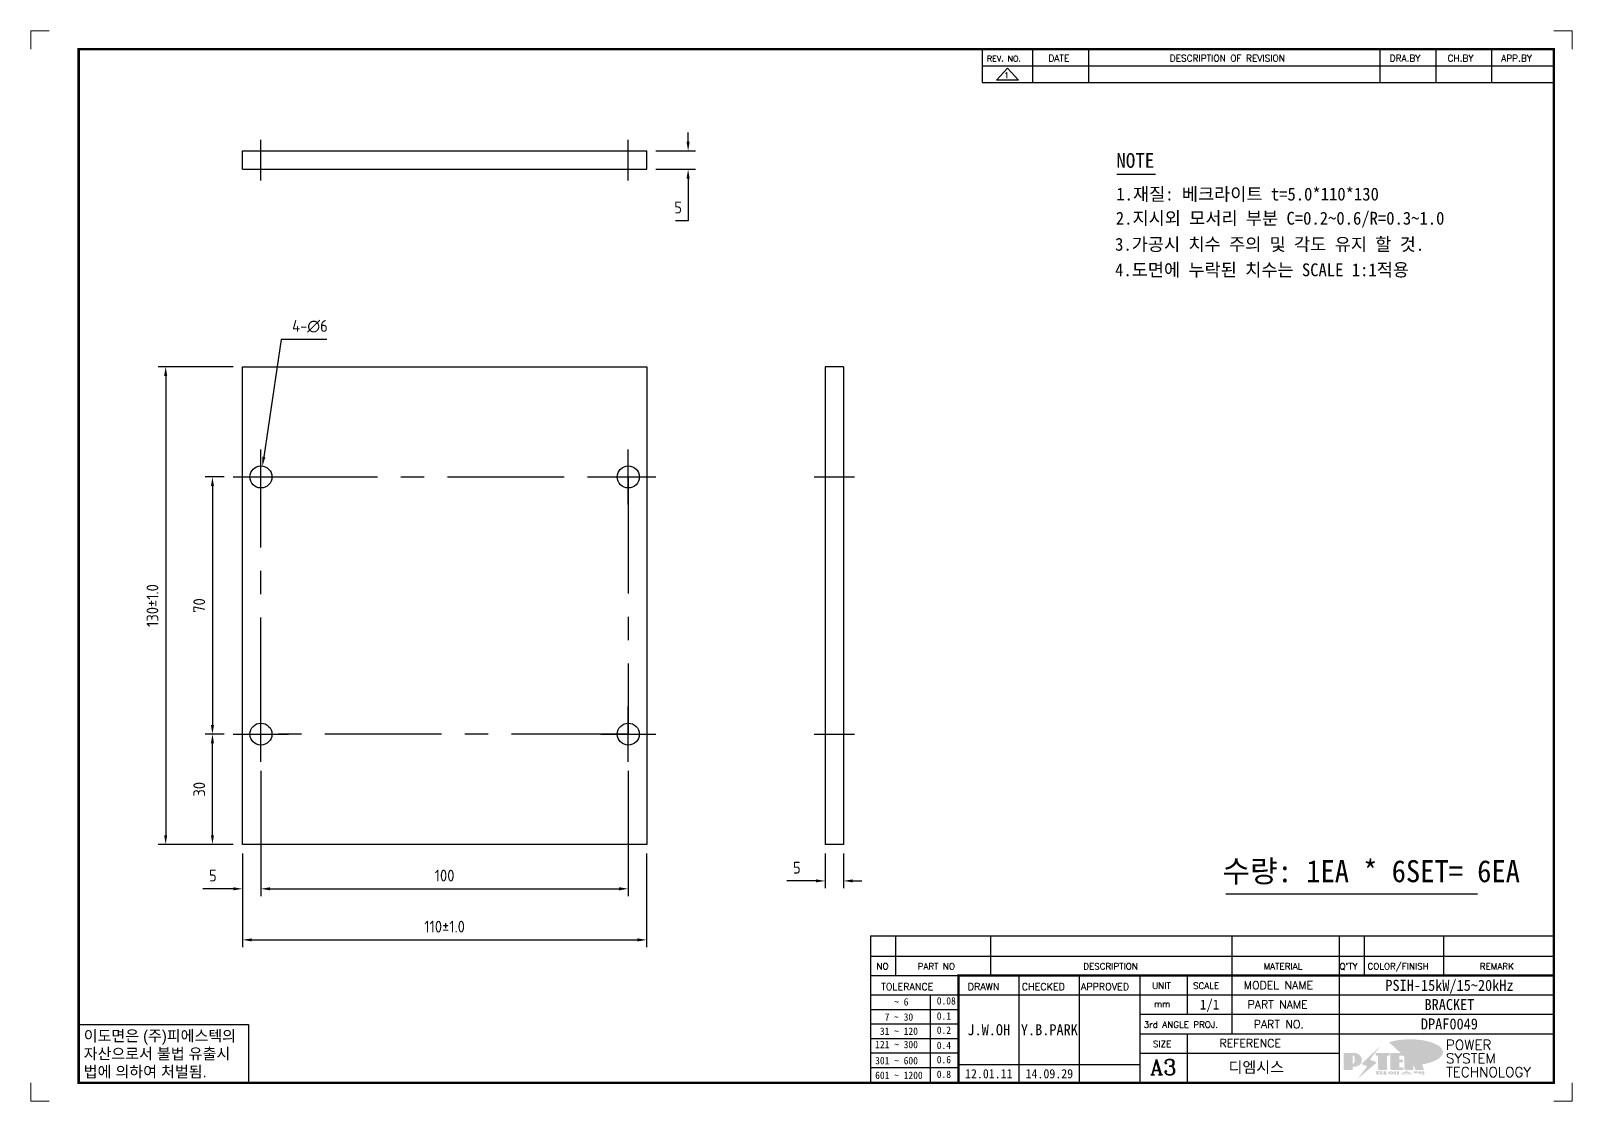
# Model space of a CAD drawing. Header units: millimetres. Extents: x 24815 to 37444, y -10619 to 6020.
# Drawn here: x 32993.7 to 33413.2, y -1528.1 to -1236.8 of the extents above; entities that cross this region are included whole.
import ezdxf
from ezdxf.enums import TextEntityAlignment as Align

# ---------------------------------------------------------------- set-up
doc = ezdxf.new("R2010")
doc.units = ezdxf.units.MM
doc.linetypes.add('CENTER', pattern=[50.8, 31.75, -6.35, 6.35, -6.35])
for name, color, linetype in [('CEN', 1, 'CENTER'), ('FORMAT-1', 7, 'Continuous'), ('line', 3, 'Continuous')]:
    doc.layers.add(name, color=color, linetype=linetype)
doc.styles.add('h1', font='')
doc.styles.add('HAN', font='')
doc.styles.add('RC', font='ROMANC.SHX')
doc.styles.add('ROMANT', font='romant')
doc.styles.add('RT', font='ROMANT.SHX', dxfattribs={"oblique": 15})
doc.styles.get("Standard").update_dxf_attribs({"font": 'ISOCP.SHX', "bigfont": 'WHGTXT.SHX'})
doc.styles.get('h1').set_extended_font_data('New Gulim')
doc.styles.get('HAN').set_extended_font_data('GulimChe')
doc.dimstyles.new('PS-1', dxfattribs={"dimtxt": 3.2, "dimasz": 2.5, "dimexe": 2, "dimexo": 2.5, "dimgap": 2, "dimtad": 1, "dimtoh": 1, "dimrnd": 0.05, "dimzin": 12, "dimdsep": 46, "dimtxsty": 'Standard', "dimcen": 0, "dimclrt": 2, "dimazin": 3, "dimtfac": 1, "dimtofl": 0, "dimtmove": 0, "dimatfit": 3, "dimfxl": 0.18, "dimtolj": 1, "dimtzin": 0, "dimarcsym": 0})

# ---------------------------------------------------------------- blocks, each defined once
blk = doc.blocks.new('no3')
at = {"color": 180}
for p, q in [((0, 5.5), (0, 0)), ((0, 5.5), (186, 5.5)), ((6.79, 5.5), (6.79, 0)), ((32.74, 0.11), (32.74, 5.5)), ((98.4, 5.5), (98.4, 0)), ((127.61, 5.5), (127.61, 0)), ((134.43, 5.5), (134.43, 0)), ((155.98, 5.5), (155.98, 0))]:
    blk.add_line(p, q, dxfattribs=at)
at = {"color": 2, "style": 'HAN'}
for tag, p in [('PART-NO', (19.76, 2.75)), ('MATERIAL', (111.38, 2.75)), ("Q'TY", (131.02, 2.75)), ('COLOR/FINISH', (145.2, 2.75)), ('REMARK', (170.76, 2.75))]:
    blk.add_attdef(tag, text='', height=2.9, dxfattribs=at).set_placement(p, align=Align.MIDDLE_CENTER)
blk.add_attdef('DESCRIPTION', text='', height=2.9, dxfattribs=at).set_placement((34.51, 2.75), align=Align.MIDDLE_LEFT)
at = {"color": 2, "style": 'RT', "oblique": 15}
blk.add_attdef('NO', text='', height=1.74, dxfattribs=at).set_placement((3.38, 2.51), align=Align.MIDDLE_CENTER)
blk = doc.blocks.new('re3')
at = {"color": 180}
for p, q in [((0, 0), (0, -4.55)), ((6.87, -0.64), (3.86, -3.91)), ((9.88, -3.91), (3.86, -3.91)), ((6.87, -0.64), (9.88, -3.91)), ((13.74, -4.55), (13.74, 0)), ((28.97, -4.55), (28.97, 0)), ((108.25, -4.55), (108.25, 0)), ((123.49, -4.55), (123.49, 0)), ((138.64, -4.55), (138.64, 0)), ((0, -4.55), (155.53, -4.55))]:
    blk.add_line(p, q, dxfattribs=at)
at = {"color": 2, "style": 'RC', "oblique": 15}
blk.add_attdef('REV.NO', text='', height=1.56, dxfattribs=at).set_placement((6.59, -2.56), align=Align.MIDDLE_CENTER)
blk.add_attdef('-1', text='', height=1.56, dxfattribs=at).set_placement((9.37, -1.66), align=Align.MIDDLE_LEFT)
at = {"color": 2, "style": 'HAN'}
for tag, p in [('REV.-DATE', (21.36, -2.28)), ('DRA.BY', (115.87, -2.28)), ('CH.BY', (131.07, -2.28)), ('APP.BY', (147.09, -2.28))]:
    blk.add_attdef(tag, text='', height=2.5, dxfattribs=at).set_placement(p, align=Align.MIDDLE_CENTER)
blk.add_attdef('DESCRIPTION-OF-REVISION', text='', height=2.5, dxfattribs=at).set_placement((31.61, -2.28), align=Align.MIDDLE_LEFT)
blk = doc.blocks.new('t3')
for p, q in [((0, 15.88), (46.25, 15.88)), ((0, 15.88), (0, 0)), ((46.25, 15.88), (46.25, 0)), ((0, 0), (46.25, 0))]:
    blk.add_line(p, q)
at = {"color": 1, "style": 'h1'}
for s, p in [('이도면은 (주)피에스텍의', (1.4, 11.29)), ('자산으로서 불법 유출시', (1.4, 6.41)), ('법에 의하여 처벌됨.', (1.4, 1.52))]:
    blk.add_text(s, height=3, dxfattribs=at).set_placement(p)
blk = doc.blocks.new('new LOGO')
at = {"layer": 'line'}
h = blk.add_hatch(color=1, dxfattribs=at)
h.paths.add_polyline_path([(41.5, 16.4), (54.3, 16.4, 1), (54.3, 82.9), (0, 82.9), (0, -0.1), (41.5, -0.1)])
h.paths.add_polyline_path([(41.5, 27.9), (41.5, 71.9), (43.6, 71.9, -0.414214), (54.6, 60.9), (54.6, 38.9, -0.414214), (43.6, 27.9)], flags=16)
h.paths.add_polyline_path([(214.7, 71.9), (227.5, 71.9), (227.5, 82.9), (159.7, 82.9), (159.7, 71.9), (172.5, 71.9), (172.5, -0.1), (214.7, -0.1)])
h.paths.add_polyline_path([(276, 37.4), (294.8, 37.4), (294.8, 49.1), (276, 49.1), (276, 71.9), (294.8, 71.9), (294.8, 82.9), (234.5, 82.9), (234.5, -0.1), (297, -0.1), (297, 10.9), (276, 10.9)])
h.paths.add_polyline_path([(347.2, 35.2), (359.7, -0.1), (400.5, -0.1), (379.6, 66.8), (399.7, 82.9), (380.6, 82.9), (347.2, 61.6), (347.2, 82.9), (305.5, 82.9), (305.5, -0.1), (347.2, -0.1)])
h = blk.add_hatch(color=250, dxfattribs=at)
h.paths.add_polyline_path([(44.5, 69.4), (46.6, 69.4, -0.129793), (52, 68, 0.221832), (43.6, 71.9), (41.5, 71.9), (41.5, 27.9), (43.6, 27.9, 0.02048), (44.5, 28)], flags=17)
h.paths.add_polyline_path([(44.5, 13.9), (57.3, 13.9, 0.72362), (77.1, 73.9, -0.679777), (54.3, 16.4), (41.5, 16.4), (41.5, -0.1), (3, -0.1), (3, -2.6), (44.5, -2.6)])
h.paths.add_polyline_path([(117.9, 14.2), (71.5, -44.4), (77.1, -39.6), (120.8, 15.6), (92, 28.9), (173.3, 106), (177.5, 111.4), (89.1, 27.6)])
h.paths.add_polyline_path([(162.7, 71.9), (162.7, 69.4), (172.5, 69.4), (172.5, 71.9)], flags=17)
h.paths.add_polyline_path([(217.7, 69.4), (230.5, 69.4), (230.5, 80.4), (227.5, 80.4), (227.5, 71.9), (214.7, 71.9), (214.7, -0.1), (175.5, -0.1), (175.5, -2.6), (217.7, -2.6)])
h.paths.add_polyline_path([(297.8, 46.6), (294.8, 46.6), (294.8, 37.4), (276, 37.4), (276, 10.9), (279, 10.9), (279, 34.9), (297.8, 34.9)])
h.paths.add_polyline_path([(300, 8.4), (297, 8.4), (297, -0.1), (237.5, -0.1), (237.5, -2.6), (300, -2.6)])
h.paths.add_polyline_path([(297.8, 80.4), (294.8, 80.4), (294.8, 71.9), (276, 71.9), (276, 49.1), (279, 49.1), (279, 69.4), (297.8, 69.4)])
h.paths.add_polyline_path([(350.2, 80.4), (347.2, 80.4), (347.2, 61.6), (350.2, 63.5)])
h.paths.add_polyline_path([(350.2, 26.7), (347.2, 35.2), (347.2, -0.1), (308.5, -0.1), (308.5, -2.6), (350.2, -2.6)])
h.paths.add_polyline_path([(402.7, 80.4), (396.5, 80.4), (379.6, 66.8), (400.5, -0.1), (361.8, -0.1), (362.7, -2.6), (403.5, -2.6), (382.6, 64.3)])
blk.add_hatch(color=5, dxfattribs=at).paths.add_polyline_path([(166.3, 35), (131, 49), (180.4, 112.7), (92, 28.9), (120.8, 15.6), (74.4, -43)])
h = blk.add_hatch(color=253, dxfattribs=at)
edge = h.paths.add_edge_path()
edge.add_ellipse((333.9, 86.4), major_axis=(-165.9, 0), ratio=0.39426, start_angle=111.51268, end_angle=334.46902)
edge.add_ellipse((314.1, 81.2), major_axis=(-153.7, 0), ratio=0.40699, start_angle=121.30662, end_angle=327.74369, ccw=False)
edge.add_line((394, 27.8), (394.7, 25.6))
h = blk.add_hatch(color=250, dxfattribs=at)
edge = h.paths.add_edge_path()
edge.add_ellipse((237.8, -17.6), major_axis=(-14.3, 0), ratio=0.526336, start_angle=192.2456, end_angle=269.07481)
edge.add_line((238.1, -10.1), (237.6, -10.1))
edge.add_ellipse((237.8, -17.6), major_axis=(-14.3, 0), ratio=0.526336, start_angle=270.92519, end_angle=449.07481)
edge.add_line((237.6, -25.1), (238.1, -25.1))
edge.add_ellipse((237.8, -17.6), major_axis=(-14.3, 0), ratio=0.526336, start_angle=450.92519, end_angle=527.7544)
edge.add_line((251.7, -19.2), (254.1, -19.2))
edge.add_line((254.1, -19.2), (254.1, -27.1))
edge.add_line((254.1, -27.1), (263.1, -27.1))
edge.add_line((263.1, -27.1), (263.1, -10.1))
edge.add_line((263.1, -10.1), (254.1, -10.1))
edge.add_line((254.1, -10.1), (254.1, -16))
edge.add_line((254.1, -16), (251.7, -16))
h.paths.add_polyline_path([(241, -16.4), (241, -18.7, -1), (234.4, -18.7), (234.4, -16.4, -1)], flags=16)
h.paths.add_polyline_path([(278.2, -10.1), (268.1, -10.1), (268.1, -27.1), (278.2, -27.1)])
h.paths.add_polyline_path([(310.3, -10.1), (310.3, -11.1, -0.157169), (289.3, -17.5), (294, -19.9, 0.128407), (316.3, -15.9, 0.128407), (338.6, -19.9), (343.3, -17.5, -0.157169), (322.2, -11.1), (322.2, -10.1)])
h.paths.add_polyline_path([(342.1, -25.1), (342.1, -22.3), (290.4, -22.3), (290.4, -25.1)])
h.paths.add_polyline_path([(352, -10.1), (352, -16.2, 0.414214), (354, -18.2), (378.7, -18.2), (378.7, -19.6), (390.2, -19.6), (390.2, -10.1), (378.7, -10.1), (378.7, -13.6), (374.7, -13.6), (374.7, -15.1), (378.7, -15.1), (378.7, -16.2), (364.7, -16.2), (364.7, -15.1), (371.2, -15.1), (371.2, -13.6), (364.7, -13.6), (364.7, -12.6), (374.7, -12.6), (374.7, -10.1)])
h.paths.add_polyline_path([(393.8, -10.1), (393.8, -19.6), (405, -19.6), (405, -10.1)])
h.paths.add_polyline_path([(405, -27.1), (405, -20.9), (356.8, -20.9), (356.8, -23), (391.8, -23), (391.8, -27.1)])
h.paths.add_polyline_path([(200.4, -10.1), (200.4, -22.3), (193.2, -22.3), (193.2, -12.6), (196.6, -12.6), (196.6, -10.1), (161, -10.1), (161, -12.6), (164.5, -12.6), (164.5, -22.3), (161, -22.3), (161, -25.1), (200.4, -25.1), (200.4, -27.1), (213.9, -27.1), (213.9, -10.1)])
h.paths.add_polyline_path([(182, -12.6), (175.6, -12.6), (175.6, -22.3), (182, -22.3)], flags=17)
blk = doc.blocks.new('format-3')
at = {"color": 3, "lineweight": 9}
for p, q in [((0, 286.3), (0, 291.3)), ((5, 291.3), (0, 291.3)), ((414.5, 291.3), (419.5, 291.3)), ((419.5, 286.3), (419.5, 291.3)), ((0, 5), (0, 0)), ((419.5, 5), (419.5, 0)), ((5, 0), (0, 0)), ((414.5, 0), (419.5, 0))]:
    blk.add_line(p, q, dxfattribs=at)
at = {"color": 180}
for p, q in [((258.97, 281.75), (258.97, 286.3)), ((272.71, 281.75), (272.71, 286.3)), ((287.94, 281.75), (287.94, 286.3)), ((367.22, 281.75), (367.22, 286.3)), ((382.45, 281.75), (382.45, 286.3)), ((397.61, 281.75), (397.61, 286.3)), ((258.97, 281.75), (414.5, 281.75)), ((228.5, 39.49), (228.5, 5)), ((228.5, 39.49), (414.5, 39.49)), ((235.29, 39.49), (235.29, 34.21)), ((261.24, 34.21), (261.24, 39.49)), ((326.9, 39.49), (326.9, 34.21)), ((356.11, 39.49), (356.11, 34.21)), ((362.93, 39.49), (362.93, 34.21)), ((384.48, 39.49), (384.48, 34.21)), ((228.5, 34.21), (252.48, 34.21)), ((268.96, 5), (268.96, 34.21)), ((285.45, 5), (285.45, 34.21)), ((301.94, 5), (301.94, 34.21)), ((314.72, 34.21), (314.72, 23.65)), ((326.9, 34.21), (326.9, 18.37)), ((356.11, 34.21), (356.11, 5)), ((228.5, 28.93), (252.48, 28.93)), ((244.89, 5.23), (244.89, 28.93)), ((252.48, 28.93), (414.5, 28.93)), ((228.5, 24.98), (252.48, 24.98)), ((228.5, 21.03), (252.48, 21.03)), ((301.94, 23.65), (414.5, 23.65)), ((228.5, 17.08), (252.48, 17.08)), ((301.94, 18.37), (414.5, 18.37)), ((314.72, 18.37), (314.72, 5)), ((228.5, 13.13), (252.48, 13.13)), ((301.94, 13.09), (356.11, 13.09)), ((228.5, 9.18), (252.48, 9.18)), ((252.48, 9.95), (301.94, 9.95))]:
    blk.add_line(p, q, dxfattribs=at)
at = {"const_width": 0.7}
blk.add_lwpolyline([(252.48, 5), (252.48, 34.21), (414.5, 34.21)], dxfattribs=at)
at = {"layer": 'FORMAT-1', "const_width": 0.7}
blk.add_lwpolyline([(13, 5), (13, 286.3), (414.5, 286.3), (414.5, 5)], close=True, dxfattribs=at)
blk.add_blockref('t3', (13, 5))
at = {"xscale": 0.05400000000000027, "yscale": 0.05400000000000027, "zscale": 0.05400000000000027}
blk.add_blockref('new LOGO', (357.35, 8.65), dxfattribs=at)
at = {"color": 2}
for s, height, style, p in [('REV. NO.', 1.56, 'RC', (260.23, 282.95)), ('DATE', 1.788, 'RC', (276.95, 282.94)), ('DESCRIPTION OF REVISION', 1.7875, 'RC', (309.98, 282.94)), ('DRA.BY', 1.788, 'RC', (369.83, 282.94)), ('CH.BY', 1.788, 'RC', (385.59, 282.94)), ('APP.BY', 1.788, 'RC', (400.18, 282.94)), ('COLOR/FINISH', 1.7424, 'RC', (363.8, 35.83)), ('NO', 1.742, 'RC', (230.16, 35.83)), ('PART NO', 1.742, 'RC', (241.36, 35.83)), ('DESCRIPTION', 1.7424, 'RC', (286.43, 35.83)), ('MATERIAL', 1.742, 'RC', (335.52, 35.83)), ("Q'TY", 1.742, 'RC', (356.17, 35.83)), ('REMARK', 1.742, 'RC', (394.37, 35.83)), (' TOLERANCE', 1.9, 'RC', (230.11, 30.22)), ('DRAWN', 1.9, 'RC', (255, 30.22)), ('CHECKED', 1.9, 'RC', (269.71, 30.22)), ('APPROVED', 1.9, 'RC', (285.8, 30.22)), ('UNIT', 1.742, 'RC', (305.19, 30.55)), ('SCALE', 1.742, 'RC', (316.32, 30.55)), ('MODEL NAME', 2.178, 'RC', (330.12, 30.46)), ('    ~ 6', 2, 'HAN', (229.8, 26.03)), ('0.08', 2, 'HAN', (246.57, 26.31)), ('mm', 1.742, 'RC', (305.67, 25.56)), ('PART NAME', 2.178, 'RC', (331.17, 25.24)), ('  7 ~ 30', 2, 'HAN', (229.8, 21.91)), ('0.1', 2, 'HAN', (246.57, 22.2)), ('3rd ANGLE PROJ.', 1.7424, 'RC', (302.87, 19.97)), ('PART NO.', 2.178, 'RC', (332.84, 19.85)), (' 31 ~ 120', 2, 'HAN', (229.8, 18.04)), ('0.2', 2, 'HAN', (246.57, 18.32)), ('REFERENCE', 2.178, 'RC', (323.52, 14.69)), ('121 ~ 300', 2, 'HAN', (229.8, 14.42)), ('0.4', 2, 'HAN', (246.57, 14.2)), ('SIZE', 1.742, 'RC', (305.39, 14.71)), ('301 ~ 600', 2, 'HAN', (229.8, 10.04)), ('0.6', 2, 'HAN', (246.57, 10.32)), ('601 ~ 1200', 2, 'HAN', (229.8, 6.05)), ('0.8', 2, 'HAN', (246.57, 6.33))]:
    blk.add_text(s, height=height, dxfattribs=dict(at, style=style)).set_placement(p)
at = {"style": 'ROMANT'}
for s, p in [('POWER', (385.15, 13.96)), ('SYSTEM', (385.15, 10.31)), ('TECHNOLOGY', (385.15, 6.56))]:
    blk.add_text(s, height=2.7, dxfattribs=at).set_placement(p)
at = {"color": 2, "lineweight": 25, "style": 'RC'}
blk.add_text('A3', height=4.182, dxfattribs=at).set_placement((304.61, 7.14))
at = {"style": 'HAN'}
for tag, height, p in [('MODEL-NAME', 3, (386.1, 31.53)), ('SCALE', 2.7, (320.81, 26.29)), ('PART-NAME', 3, (386.1, 26.29)), ('CH-BY', 3, (277.21, 19.44)), ('PART-NO', 3, (386.1, 21.01)), ('DRA-BY', 3, (260.72, 19.44)), ('APP-BY', 3, (293.7, 19.44)), ('DRA-DATE', 2.5, (260.72, 7.47)), ('CH-DATE', 2.5, (277.21, 7.47)), ('APP-DATE', 2.5, (293.7, 7.47)), ('관련업체', 3, (333.52, 9.26))]:
    blk.add_attdef(tag, text='', height=height, dxfattribs=at).set_placement(p, align=Align.MIDDLE_CENTER)
blk = doc.blocks.new('*D730')
at = {"color": 0, "lineweight": -2, "transparency": 16777216}
for p, q in [((33056.32, -1438.26), (33056.32, -1472.35)), ((33051.32, -1460.76), (33051.32, -1472.35)), ((33048.82, -1470.35), (33040.55, -1470.35)), ((33058.82, -1470.35), (33061.32, -1470.35))]:
    blk.add_line(p, q, dxfattribs=at)
at = {"color": 0, "transparency": 16777216}
for points in [[(33048.82, -1469.93), (33048.82, -1470.77), (33051.32, -1470.35)], [(33058.82, -1469.93), (33058.82, -1470.77), (33056.32, -1470.35)]]:
    blk.add_solid(points, dxfattribs=at)
at = {"layer": 'Defpoints', "color": 0, "transparency": 16777216}
for p in [(33056.32, -1435.76), (33051.32, -1458.26), (33056.32, -1470.35)]:
    blk.add_point(p, dxfattribs=at)
at = {"color": 2, "transparency": 16777216, "insert": (33043.25, -1466.75), "char_height": 3.2, "attachment_point": 5}
blk.add_mtext('\\A1;5', dxfattribs=at)
blk = doc.blocks.new('*D731')
at = {"color": 0, "lineweight": -2, "transparency": 16777216}
for p, q in [((33056.32, -1438.26), (33056.32, -1472.35)), ((33156.32, -1438.26), (33156.32, -1472.35)), ((33058.82, -1470.35), (33153.82, -1470.35))]:
    blk.add_line(p, q, dxfattribs=at)
at = {"color": 0, "transparency": 16777216}
for points in [[(33058.82, -1469.93), (33058.82, -1470.77), (33056.32, -1470.35)], [(33153.82, -1469.93), (33153.82, -1470.77), (33156.32, -1470.35)]]:
    blk.add_solid(points, dxfattribs=at)
at = {"layer": 'Defpoints', "color": 0, "transparency": 16777216}
for p in [(33056.32, -1435.76), (33156.32, -1435.76), (33156.32, -1470.35)]:
    blk.add_point(p, dxfattribs=at)
at = {"color": 2, "transparency": 16777216, "insert": (33106.32, -1466.75), "char_height": 3.2, "attachment_point": 5}
blk.add_mtext('\\A1;100', dxfattribs=at)
blk = doc.blocks.new('*D732')
at = {"color": 0, "lineweight": -2, "transparency": 16777216}
for p, q in [((33051.32, -1460.76), (33051.32, -1486.25)), ((33161.32, -1460.76), (33161.32, -1486.25)), ((33053.82, -1484.25), (33158.82, -1484.25))]:
    blk.add_line(p, q, dxfattribs=at)
at = {"color": 0, "transparency": 16777216}
for points in [[(33053.82, -1483.84), (33053.82, -1484.67), (33051.32, -1484.25)], [(33158.82, -1483.84), (33158.82, -1484.67), (33161.32, -1484.25)]]:
    blk.add_solid(points, dxfattribs=at)
at = {"layer": 'Defpoints', "color": 0, "transparency": 16777216}
for p in [(33051.32, -1458.26), (33161.32, -1458.26), (33161.32, -1484.25)]:
    blk.add_point(p, dxfattribs=at)
at = {"color": 2, "transparency": 16777216, "insert": (33106.32, -1480.65), "char_height": 3.2, "attachment_point": 5}
blk.add_mtext('\\A1;110±1.0', dxfattribs=at)
blk = doc.blocks.new('*D733')
at = {"color": 0, "lineweight": -2, "transparency": 16777216}
for p, q in [((33046.32, -1428.26), (33041.14, -1428.26)), ((33043.14, -1455.76), (33043.14, -1430.76)), ((33048.82, -1458.26), (33041.14, -1458.26))]:
    blk.add_line(p, q, dxfattribs=at)
at = {"color": 0, "transparency": 16777216}
for points in [[(33042.72, -1430.76), (33043.56, -1430.76), (33043.14, -1428.26)], [(33042.72, -1455.76), (33043.56, -1455.76), (33043.14, -1458.26)]]:
    blk.add_solid(points, dxfattribs=at)
at = {"layer": 'Defpoints', "color": 0, "transparency": 16777216}
for p in [(33043.14, -1428.26), (33048.82, -1428.26), (33051.32, -1458.26)]:
    blk.add_point(p, dxfattribs=at)
at = {"color": 2, "transparency": 16777216, "insert": (33039.54, -1443.26), "char_height": 3.2, "attachment_point": 5, "rotation": 90}
blk.add_mtext('\\A1;30', dxfattribs=at)
blk = doc.blocks.new('*D734')
at = {"color": 0, "lineweight": -2, "transparency": 16777216}
for p, q in [((33046.32, -1358.26), (33041.14, -1358.26)), ((33043.14, -1360.76), (33043.14, -1425.76)), ((33046.32, -1428.26), (33041.14, -1428.26))]:
    blk.add_line(p, q, dxfattribs=at)
at = {"color": 0, "transparency": 16777216}
for points in [[(33042.72, -1360.76), (33043.56, -1360.76), (33043.14, -1358.26)], [(33042.72, -1425.76), (33043.56, -1425.76), (33043.14, -1428.26)]]:
    blk.add_solid(points, dxfattribs=at)
at = {"layer": 'Defpoints', "color": 0, "transparency": 16777216}
for p in [(33048.82, -1358.26), (33043.14, -1428.26), (33048.82, -1428.26)]:
    blk.add_point(p, dxfattribs=at)
at = {"color": 2, "transparency": 16777216, "insert": (33039.54, -1393.26), "char_height": 3.2, "attachment_point": 5, "rotation": 90}
blk.add_mtext('\\A1;70', dxfattribs=at)
blk = doc.blocks.new('*D735')
at = {"color": 0, "lineweight": -2, "transparency": 16777216}
for p, q in [((33048.82, -1328.26), (33028.41, -1328.26)), ((33030.41, -1330.76), (33030.41, -1455.76)), ((33048.82, -1458.26), (33028.41, -1458.26))]:
    blk.add_line(p, q, dxfattribs=at)
at = {"color": 0, "transparency": 16777216}
for points in [[(33029.99, -1330.76), (33030.82, -1330.76), (33030.41, -1328.26)], [(33029.99, -1455.76), (33030.82, -1455.76), (33030.41, -1458.26)]]:
    blk.add_solid(points, dxfattribs=at)
at = {"layer": 'Defpoints', "color": 0, "transparency": 16777216}
for p in [(33051.32, -1328.26), (33030.41, -1458.26), (33051.32, -1458.26)]:
    blk.add_point(p, dxfattribs=at)
at = {"color": 2, "transparency": 16777216, "insert": (33026.81, -1393.26), "char_height": 3.2, "attachment_point": 5, "rotation": 90}
blk.add_mtext('\\A1;130±1.0', dxfattribs=at)
blk = doc.blocks.new('*D736')
at = {"color": 0, "lineweight": -2, "transparency": 16777216}
for p, q in [((33209.9, -1460.76), (33209.9, -1470.2)), ((33214.9, -1460.76), (33214.9, -1470.2)), ((33207.4, -1468.2), (33199.48, -1468.2)), ((33217.4, -1468.2), (33219.9, -1468.2))]:
    blk.add_line(p, q, dxfattribs=at)
at = {"color": 0, "transparency": 16777216}
for points in [[(33207.4, -1467.78), (33207.4, -1468.61), (33209.9, -1468.2)], [(33217.4, -1467.78), (33217.4, -1468.61), (33214.9, -1468.2)]]:
    blk.add_solid(points, dxfattribs=at)
at = {"layer": 'Defpoints', "color": 0, "transparency": 16777216}
for p in [(33209.9, -1458.26), (33214.9, -1458.26), (33209.9, -1468.2)]:
    blk.add_point(p, dxfattribs=at)
at = {"color": 2, "transparency": 16777216, "insert": (33202.19, -1464.6), "char_height": 3.2, "attachment_point": 5}
blk.add_mtext('\\A1;5', dxfattribs=at)
blk = doc.blocks.new('*D737')
at = {"color": 0, "lineweight": -2, "transparency": 16777216}
for p, q in [((33172.6, -1267.04), (33172.6, -1264.54)), ((33163.82, -1269.54), (33174.6, -1269.54)), ((33163.82, -1274.54), (33174.6, -1274.54)), ((33172.6, -1277.04), (33172.6, -1288.53)), ((33172.6, -1288.53), (33169.18, -1288.53))]:
    blk.add_line(p, q, dxfattribs=at)
at = {"color": 0, "transparency": 16777216}
for points in [[(33172.18, -1267.04), (33173.01, -1267.04), (33172.6, -1269.54)], [(33172.18, -1277.04), (33173.01, -1277.04), (33172.6, -1274.54)]]:
    blk.add_solid(points, dxfattribs=at)
at = {"layer": 'Defpoints', "color": 0, "transparency": 16777216}
for p in [(33161.32, -1269.54), (33161.32, -1274.54), (33172.6, -1274.54)]:
    blk.add_point(p, dxfattribs=at)
at = {"color": 2, "transparency": 16777216, "insert": (33169.89, -1284.93), "char_height": 3.2, "attachment_point": 5}
blk.add_mtext('\\A1;5', dxfattribs=at)
blk = doc.blocks.new('*D760')
at = {"color": 0, "lineweight": -2, "transparency": 16777216}
for p, q in [((33061.82, -1320.87), (33057.12, -1352.82)), ((33074.24, -1320.87), (33061.82, -1320.87))]:
    blk.add_line(p, q, dxfattribs=at)
at = {"color": 0, "transparency": 16777216}
blk.add_solid([(33056.71, -1352.76), (33057.53, -1352.88), (33056.76, -1355.29)], dxfattribs=at)
at = {"layer": 'Defpoints', "color": 0, "transparency": 16777216}
for p in [(33056.76, -1355.29), (33055.88, -1361.23)]:
    blk.add_point(p, dxfattribs=at)
at = {"color": 2, "transparency": 16777216, "insert": (33069.68, -1317.27), "char_height": 3.2, "attachment_point": 5}
blk.add_mtext('\\A1;4-∅6', dxfattribs=at)

msp = doc.modelspace()

# ---------------------------------------------------------------- linework, layer by layer
at = {"color": 32}
for p, q in [((33051.32047, -1274.53946), (33051.32047, -1269.53946)), ((33051.32047, -1269.53946), (33161.32047, -1269.53946)), ((33161.32047, -1274.53946), (33161.32047, -1269.53946)), ((33051.32047, -1274.53946), (33161.32047, -1274.53946)), ((33051.32047, -1328.26173), (33161.32047, -1328.26173)), ((33051.32047, -1458.26173), (33051.32047, -1328.26173)), ((33161.32047, -1328.26173), (33161.32047, -1458.26173)), ((33214.89728, -1328.26173), (33209.89728, -1328.26173)), ((33209.89728, -1328.26173), (33209.89728, -1458.26173)), ((33214.89728, -1328.26173), (33214.89728, -1458.26173)), ((33161.32047, -1458.26173), (33051.32047, -1458.26173)), ((33214.89728, -1458.26173), (33209.89728, -1458.26173))]:
    msp.add_line(p, q, dxfattribs=at)
for p, q in [((33289.29853, -1275.8997), (33299.79628, -1275.8997)), ((33318.96944, -1471.67393), (33387.40144, -1471.67393))]:
    msp.add_line(p, q)
for centre in [(33056.32047, -1358.26173), (33156.32047, -1358.26173), (33056.32047, -1428.26173), (33156.32047, -1428.26173)]:
    msp.add_circle(centre, 3, dxfattribs=at)
at = {"layer": 'CEN'}
for p, q in [((33056.32047, -1277.53946), (33056.32047, -1266.53946)), ((33156.32047, -1277.53946), (33156.32047, -1266.53946)), ((33056.32047, -1365.76173), (33056.32047, -1350.76173)), ((33156.32047, -1365.76173), (33156.32047, -1350.76173)), ((33048.82047, -1358.26173), (33063.82047, -1358.26173)), ((33148.82047, -1358.26173), (33163.82047, -1358.26173)), ((33206.89728, -1358.26173), (33217.89728, -1358.26173)), ((33056.32047, -1435.76173), (33056.32047, -1420.76173)), ((33156.32047, -1435.76173), (33156.32047, -1420.76173)), ((33048.82047, -1428.26173), (33063.82047, -1428.26173)), ((33148.82047, -1428.26173), (33163.82047, -1428.26173)), ((33206.89728, -1428.26173), (33217.89728, -1428.26173))]:
    msp.add_line(p, q, dxfattribs=at)
msp.add_lwpolyline([(33056.32047, -1358.26173), (33156.32047, -1358.26173), (33156.32047, -1428.26173), (33056.32047, -1428.26173)], close=True, dxfattribs=at)

# ---------------------------------------------------------------- block references
ref = msp.add_blockref('format-3', (32993.71026, -1528.14758))
ref.add_attrib('DRA-DATE', '12.01.11', dxfattribs={"height": 2.5, "style": 'HAN'}).set_placement((33254.4303, -1520.67258), align=Align.MIDDLE_CENTER)
ref.add_attrib('DRA-BY', 'J.W.OH', dxfattribs={"height": 3, "style": 'HAN'}).set_placement((33254.4303, -1508.70546), align=Align.MIDDLE_CENTER)
ref.add_attrib('MODEL-NAME', 'PSIH-15kW/15~20kHz', dxfattribs={"lineweight": 35, "height": 3, "style": 'HAN'}).set_placement((33379.80575, -1496.62247), align=Align.MIDDLE_CENTER)
ref.add_attrib('PART-NAME', 'BRACKET', dxfattribs={"lineweight": 35, "height": 3, "style": 'HAN'}).set_placement((33379.80575, -1501.85334), align=Align.MIDDLE_CENTER)
ref.add_attrib('PART-NO', 'DPAF0049', dxfattribs={"lineweight": 35, "height": 3, "style": 'HAN'}).set_placement((33379.80575, -1507.13334), align=Align.MIDDLE_CENTER)
ref.add_attrib('SCALE', '1/1', dxfattribs={"height": 2.7, "style": 'HAN'}).set_placement((33314.51836, -1501.85334), align=Align.MIDDLE_CENTER)
ref.add_attrib('CH-DATE', '14.09.29', dxfattribs={"height": 2.5, "style": 'HAN'}).set_placement((33270.919, -1520.67258), align=Align.MIDDLE_CENTER)
ref.add_attrib('CH-BY', 'Y.B.PARK', dxfattribs={"height": 3, "style": 'HAN'}).set_placement((33270.919, -1508.70546), align=Align.MIDDLE_CENTER)
ref.add_attrib('관련업체', '디엠시스', dxfattribs={"height": 3, "style": 'HAN'}).set_placement((33327.23356, -1518.88489), align=Align.MIDDLE_CENTER)
ref = msp.add_blockref('re3', (33252.67606, -1246.39758))
ref.add_attrib('REV.NO', '1', dxfattribs={"color": 2, "height": 1.56, "style": 'RC'}).set_placement((33259.26447, -1248.95489), align=Align.MIDDLE_CENTER)
msp.add_blockref('no3', (33222.21026, -1488.65334))

# ---------------------------------------------------------------- texts
at = {"color": 2, "style": 'HAN'}
for s, height, p in [('NOTE', 4, (33289.14458, -1274.1314)), ('1.재질: 베크라이트 t=5.0*110*130', 3.5, (33289.14458, -1283.02212)), ('2.지시외 모서리 부분 C=0.2~0.6/R=0.3~1.0', 3.5, (33289.01612, -1289.59797)), ('3.가공시 치수 주의 및 각도 유지 할 것.', 3.5, (33288.81316, -1296.69163)), ('4.도면에 누락된 치수는 SCALE 1:1적용', 3.5, (33288.81316, -1303.63931)), ('수량: 1EA * 6SET= 6EA', 6, (33318.01923, -1468.55309))]:
    msp.add_text(s, height=height, dxfattribs=at).set_placement(p)

# ---------------------------------------------------------------- dimensions: what is measured, and where the dimension line sits
dim = msp.add_linear_dim(base=(33172.5956, -1274.53946), p1=(33161.32047, -1269.53946), p2=(33161.32047, -1274.53946), angle=90, dimstyle='PS-1')
dim.commit()
dim.dimension.update_dxf_attribs({"geometry": '*D737', "text_midpoint": (33169.88933, -1288.53448), "dimtype": 160})
dim = msp.add_diameter_dim_2p(p1=(33055.88414, -1361.22983), p2=(33056.7568, -1355.29363), text='4-<>', dimstyle='PS-1')
dim.commit()
dim.dimension.update_dxf_attribs({"geometry": '*D760', "text_midpoint": (33069.68426, -1320.86816), "dimtype": 163})
dim = msp.add_linear_dim(base=(33030.4066, -1458.26173), p1=(33051.32047, -1328.26173), p2=(33051.32047, -1458.26173), angle=90, dimstyle='PS-1', override={"dimtol": 1, "dimtp": 1, "dimtm": 1, "dimtdec": 1})
dim.commit()
dim.dimension.update_dxf_attribs({"geometry": '*D735', "text_midpoint": (33026.8066, -1393.26173)})
for p1, picture, middle in [((33048.82047, -1358.26173), '*D734', (33039.54041, -1393.26173)), ((33051.32047, -1458.26173), '*D733', (33039.54041, -1443.26173))]:
    dim = msp.add_linear_dim(base=(33043.14041, -1428.26173), p1=p1, p2=(33048.82047, -1428.26173), angle=90, dimstyle='PS-1')
    dim.commit()
    dim.dimension.update_dxf_attribs({"geometry": picture, "text_midpoint": middle})
dim = msp.add_linear_dim(base=(33056.32047, -1470.34929), p1=(33051.32047, -1458.26173), p2=(33056.32047, -1435.76173), dimstyle='PS-1')
dim.commit()
dim.dimension.update_dxf_attribs({"geometry": '*D730', "text_midpoint": (33043.2538, -1470.34929), "dimtype": 160})
for base, p1, p2, picture, middle in [((33156.32047, -1470.34929), (33056.32047, -1435.76173), (33156.32047, -1435.76173), '*D731', (33106.32047, -1466.74929)), ((33209.89728, -1468.19546), (33214.89728, -1458.26173), (33209.89728, -1458.26173), '*D736', (33202.19101, -1464.59546))]:
    dim = msp.add_linear_dim(base=base, p1=p1, p2=p2, dimstyle='PS-1')
    dim.commit()
    dim.dimension.update_dxf_attribs({"geometry": picture, "text_midpoint": middle})
dim = msp.add_linear_dim(base=(33161.32047, -1484.25314), p1=(33051.32047, -1458.26173), p2=(33161.32047, -1458.26173), dimstyle='PS-1', override={"dimgap": 2, "dimtol": 1, "dimlim": 0, "dimtp": 1, "dimtm": 1, "dimtdec": 1})
dim.commit()
dim.dimension.update_dxf_attribs({"geometry": '*D732', "text_midpoint": (33106.32047, -1480.65314)})

doc.saveas('drawing.dxf')
